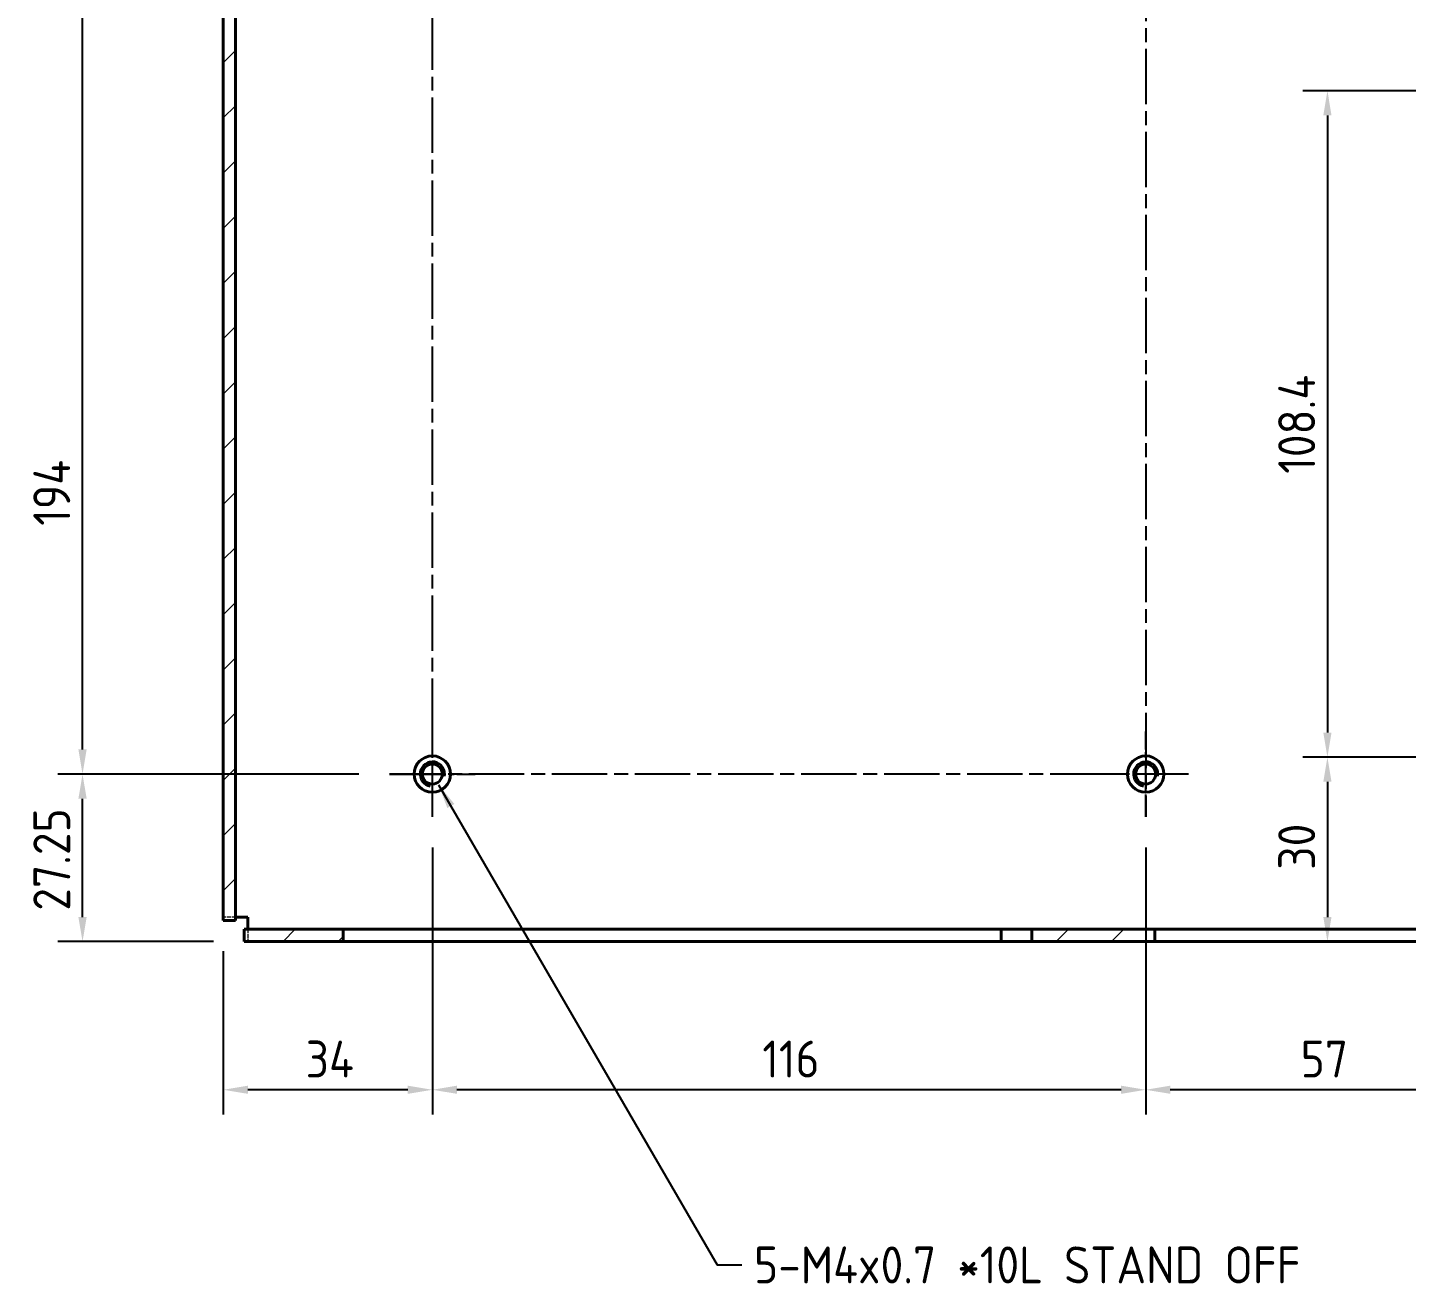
# Model space of a CAD drawing. Header units: millimetres. Extents: x 0 to 2378, y 0 to 1682.
# Drawn here: x 1392 to 1616.2, y 417.1 to 621.3 of the extents above; entities that cross this region are included whole.
import ezdxf

# ---------------------------------------------------------------- set-up
doc = ezdxf.new("R2010")
doc.units = ezdxf.units.MM
doc.header["$LTSCALE"] = 2
doc.linetypes.add('CHAIN', pattern=[0.3543, 0.2362, -0.0295, 0.0591, -0.0295])
doc.linetypes.add('DASHED', pattern=[0.2067, 0.1654, -0.0413])
for name, color, linetype, lineweight in [('가려진 것(ISO)', 2, 'DASHED', 18), ('가시적인 것(ISO)', 3, 'Continuous', 40), ('가시적인 좁은 것(ISO)', 3, 'Continuous', 35), ('기호(ISO)', 5, 'Continuous', 25), ('중심 표식(ISO)', 1, 'Continuous', 25), ('중심선(ISO)', 1, 'Continuous', 25), ('치수(ISO)', 2, 'Continuous', 25), ('해치(ISO)', 7, 'Continuous', 18)]:
    doc.layers.add(name, color=color, linetype=linetype, lineweight=lineweight)
doc.styles.add('치수 텍스트_PSTEK_POSCO', font='isocp.shx')
doc.dimstyles.new('치수_PSTEK_POSCO', dxfattribs={"dimscale": 2, "dimtxt": 3, "dimasz": 2, "dimexe": 2, "dimexo": 2.5, "dimgap": 1, "dimtad": 1, "dimrnd": 1e-08, "dimdsep": 46, "dimtxsty": '치수 텍스트_PSTEK_POSCO', "dimcen": 0.09, "dimdle": 10, "dimclrd": 7, "dimclre": 7, "dimclrt": 2, "dimadec": 1, "dimazin": 2, "dimtfac": 1, "dimtmove": 0, "dimatfit": 3, "dimfxl": 0, "dimtolj": 1, "dimlwd": -1, "dimlwe": -1, "dimarcsym": 0})
doc.dimstyles.new('치수_PSTEK_POSCO$7', dxfattribs={"dimscale": 2, "dimtxt": 3, "dimasz": 2, "dimexe": 2, "dimexo": 2.5, "dimgap": 1, "dimtad": 1, "dimrnd": 1e-08, "dimdsep": 46, "dimtxsty": '치수 텍스트_PSTEK_POSCO', "dimcen": 0.09, "dimdle": 10, "dimclrd": 7, "dimclre": 7, "dimclrt": 2, "dimadec": 1, "dimazin": 2, "dimtfac": 1, "dimtmove": 0, "dimatfit": 3, "dimfxl": 0, "dimtolj": 1, "dimlwd": -1, "dimlwe": -1, "dimarcsym": 0})

# ---------------------------------------------------------------- blocks, each defined once
blk = doc.blocks.new('*D66')
at = {"layer": 'Defpoints', "color": 0}
for p in [(1400.94, 693.9), (1450.88, 693.9), (1450.88, 499.9)]:
    blk.add_point(p, dxfattribs=at)
at = {"layer": '치수(ISO)', "color": 7}
for p, q in [((1445.88, 693.9), (1396.94, 693.9)), ((1400.94, 503.9), (1400.94, 689.9)), ((1445.88, 499.9), (1396.94, 499.9))]:
    blk.add_line(p, q, dxfattribs=at)
for points in [[(1400.27, 689.9), (1401.61, 689.9), (1400.94, 693.9)], [(1400.27, 503.9), (1401.61, 503.9), (1400.94, 499.9)]]:
    blk.add_solid(points, dxfattribs=at)
at = {"layer": '치수(ISO)', "color": 2, "insert": (1395.94, 540.29), "char_height": 6, "attachment_point": 4, "rotation": 90, "style": '치수 텍스트_PSTEK_POSCO'}
blk.add_mtext('\\A1;194', dxfattribs=at)
blk = doc.blocks.new('*D139')
at = {"layer": 'Defpoints', "color": 0}
for p in [(1623.38, 611.05), (1603.38, 502.65), (1623.38, 502.65)]:
    blk.add_point(p, dxfattribs=at)
at = {"layer": '치수(ISO)', "color": 7}
for p, q in [((1618.38, 611.05), (1599.38, 611.05)), ((1603.38, 607.05), (1603.38, 506.65)), ((1618.38, 502.65), (1599.38, 502.65))]:
    blk.add_line(p, q, dxfattribs=at)
for points in [[(1602.71, 607.05), (1604.04, 607.05), (1603.38, 611.05)], [(1602.71, 506.65), (1604.04, 506.65), (1603.38, 502.65)]]:
    blk.add_solid(points, dxfattribs=at)
at = {"layer": '치수(ISO)', "color": 2, "insert": (1598.38, 548.75), "char_height": 6, "attachment_point": 4, "rotation": 90, "style": '치수 텍스트_PSTEK_POSCO'}
blk.add_mtext('\\A1;108.4', dxfattribs=at)
blk = doc.blocks.new('*D140')
at = {"layer": 'Defpoints', "color": 0}
for p in [(1623.38, 502.65), (1550.33, 472.65), (1603.38, 472.65)]:
    blk.add_point(p, dxfattribs=at)
at = {"layer": '치수(ISO)', "color": 7}
for p, q in [((1618.38, 502.65), (1599.38, 502.65)), ((1603.38, 498.65), (1603.38, 476.65)), ((1555.33, 472.65), (1607.38, 472.65))]:
    blk.add_line(p, q, dxfattribs=at)
for points in [[(1602.71, 498.65), (1604.04, 498.65), (1603.38, 502.65)], [(1602.71, 476.65), (1604.04, 476.65), (1603.38, 472.65)]]:
    blk.add_solid(points, dxfattribs=at)
at = {"layer": '치수(ISO)', "color": 2, "insert": (1598.38, 484.35), "char_height": 6, "attachment_point": 4, "rotation": 90, "style": '치수 텍스트_PSTEK_POSCO'}
blk.add_mtext('\\A1;30', dxfattribs=at)
blk = doc.blocks.new('*D150')
at = {"layer": 'Defpoints', "color": 0}
for p in [(1630.83, 495.2), (1573.83, 492.95), (1573.83, 448.55)]:
    blk.add_point(p, dxfattribs=at)
at = {"layer": '치수(ISO)', "color": 7}
for p, q in [((1630.83, 490.2), (1630.83, 444.55)), ((1573.83, 487.95), (1573.83, 444.55)), ((1626.83, 448.55), (1577.83, 448.55))]:
    blk.add_line(p, q, dxfattribs=at)
for points in [[(1577.83, 449.22), (1577.83, 447.89), (1573.83, 448.55)], [(1626.83, 449.22), (1626.83, 447.89), (1630.83, 448.55)]]:
    blk.add_solid(points, dxfattribs=at)
at = {"layer": '치수(ISO)', "color": 2, "insert": (1599.03, 453.55), "char_height": 6, "attachment_point": 4, "style": '치수 텍스트_PSTEK_POSCO'}
blk.add_mtext('\\A1;57', dxfattribs=at)
blk = doc.blocks.new('*D151')
at = {"layer": 'Defpoints', "color": 0}
for p in [(1457.83, 492.95), (1573.83, 492.95), (1457.83, 448.55)]:
    blk.add_point(p, dxfattribs=at)
at = {"layer": '치수(ISO)', "color": 7}
for p, q in [((1457.83, 487.95), (1457.83, 444.55)), ((1573.83, 487.95), (1573.83, 444.55)), ((1569.83, 448.55), (1461.83, 448.55))]:
    blk.add_line(p, q, dxfattribs=at)
for points in [[(1461.83, 449.22), (1461.83, 447.89), (1457.83, 448.55)], [(1569.83, 449.22), (1569.83, 447.89), (1573.83, 448.55)]]:
    blk.add_solid(points, dxfattribs=at)
at = {"layer": '치수(ISO)', "color": 2, "insert": (1511.48, 453.55), "char_height": 6, "attachment_point": 4, "style": '치수 텍스트_PSTEK_POSCO'}
blk.add_mtext('\\A1;116', dxfattribs=at)
blk = doc.blocks.new('*D152')
at = {"layer": 'Defpoints', "color": 0}
for p in [(1457.83, 492.95), (1423.83, 476.07), (1423.83, 448.55)]:
    blk.add_point(p, dxfattribs=at)
at = {"layer": '치수(ISO)', "color": 7}
for p, q in [((1457.83, 487.95), (1457.83, 444.55)), ((1423.83, 471.07), (1423.83, 444.55)), ((1453.83, 448.55), (1427.83, 448.55))]:
    blk.add_line(p, q, dxfattribs=at)
for points in [[(1427.83, 449.22), (1427.83, 447.89), (1423.83, 448.55)], [(1453.83, 449.22), (1453.83, 447.89), (1457.83, 448.55)]]:
    blk.add_solid(points, dxfattribs=at)
at = {"layer": '치수(ISO)', "color": 2, "insert": (1437.23, 453.55), "char_height": 6, "attachment_point": 4, "style": '치수 텍스트_PSTEK_POSCO'}
blk.add_mtext('\\A1;34', dxfattribs=at)
blk = doc.blocks.new('*D153')
at = {"layer": 'Defpoints', "color": 0}
for p in [(1400.94, 499.9), (1450.88, 499.9), (1427.24, 472.65)]:
    blk.add_point(p, dxfattribs=at)
at = {"layer": '치수(ISO)', "color": 7}
for p, q in [((1445.88, 499.9), (1396.94, 499.9)), ((1400.94, 476.65), (1400.94, 495.9)), ((1422.24, 472.65), (1396.94, 472.65))]:
    blk.add_line(p, q, dxfattribs=at)
for points in [[(1400.27, 495.9), (1401.61, 495.9), (1400.94, 499.9)], [(1400.27, 476.65), (1401.61, 476.65), (1400.94, 472.65)]]:
    blk.add_solid(points, dxfattribs=at)
at = {"layer": '치수(ISO)', "color": 2, "insert": (1395.94, 477.68), "char_height": 6, "attachment_point": 4, "rotation": 90, "style": '치수 텍스트_PSTEK_POSCO'}
blk.add_mtext('\\A1;27.25', dxfattribs=at)

msp = doc.modelspace()

# ---------------------------------------------------------------- hatches: boundary and pattern name
at = {"layer": '해치(ISO)'}
h = msp.add_hatch(dxfattribs=at)
h.set_pattern_fill('ANSI31', color=256, scale=50.8, style=0)
h.set_pattern_definition([(45, (0, 0), (-4.490128, 4.490128), [])])
h.paths.add_polyline_path([(1443.326, 1140.152), (1443.326, 1142.152), (1427.241, 1142.152), (1427.241, 1140.152)])
h.paths.add_polyline_path([(1555.326, 1140.152), (1575.326, 1140.152), (1575.326, 1142.152), (1555.326, 1142.152)])
h.paths.add_polyline_path([(1675.326, 1140.152), (1695.326, 1140.152), (1695.326, 1142.152), (1675.326, 1142.152)])
h.paths.add_polyline_path([(1810.826, 1140.152), (1840.826, 1140.152), (1840.826, 1142.152), (1810.826, 1142.152)])
h.paths.add_polyline_path([(1575.326, 472.652), (1575.326, 474.652), (1555.326, 474.652), (1555.326, 472.652)])
h.paths.add_polyline_path([(1810.826, 474.652), (1810.826, 472.652), (1840.826, 472.652), (1840.826, 474.652)])
h.paths.add_polyline_path([(1695.326, 472.652), (1695.326, 474.652), (1675.326, 474.652), (1675.326, 472.652)])
h.paths.add_polyline_path([(1423.826, 1138.737), (1423.826, 476.066), (1425.826, 476.066), (1425.826, 1138.737)])
h.paths.add_polyline_path([(1427.241, 474.652), (1427.241, 472.652), (1443.326, 472.652), (1443.326, 474.652)])
h.paths.add_polyline_path([(1838.826, 476.652), (1840.826, 476.652), (1840.826, 1138.152), (1838.826, 1138.152)])

# ---------------------------------------------------------------- linework, layer by layer
at = {"layer": '가려진 것(ISO)', "ltscale": 1.904597}
for p, q in [((1425.826, 476.652), (1423.826, 476.652)), ((1427.826, 474.652), (1427.826, 472.652))]:
    msp.add_line(p, q, dxfattribs=at)
at = {"layer": '가시적인 것(ISO)'}
for p, q in [((1423.826, 1138.737), (1423.826, 476.066)), ((1425.826, 476.066), (1425.826, 1138.737)), ((1423.826, 476.066), (1425.826, 476.066)), ((1427.826, 476.652), (1425.826, 476.652)), ((1427.826, 476.652), (1427.826, 474.652)), ((1427.241, 474.652), (1427.241, 472.652)), ((1443.326, 474.652), (1427.241, 474.652)), ((1443.326, 472.652), (1443.326, 474.652)), ((1443.326, 474.652), (1550.326, 474.652)), ((1555.326, 474.652), (1550.326, 474.652)), ((1550.326, 474.652), (1550.326, 472.652)), ((1575.326, 474.652), (1555.326, 474.652)), ((1555.326, 474.652), (1555.326, 472.652)), ((1575.326, 472.652), (1575.326, 474.652)), ((1575.326, 474.652), (1675.326, 474.652)), ((1427.241, 472.652), (1443.326, 472.652)), ((1550.326, 472.652), (1443.326, 472.652)), ((1550.326, 472.652), (1555.326, 472.652)), ((1555.326, 472.652), (1575.326, 472.652)), ((1675.326, 472.652), (1575.326, 472.652))]:
    msp.add_line(p, q, dxfattribs=at)
for centre, radius in [((1457.826, 499.902), 2.95), ((1573.826, 499.902), 2.95), ((1457.826, 499.902), 1.621), ((1573.826, 499.902), 1.621)]:
    msp.add_circle(centre, radius, dxfattribs=at)
at = {"layer": '가시적인 좁은 것(ISO)'}
for centre in [(1457.826, 499.902), (1573.826, 499.902)]:
    msp.add_arc(centre, 2, 350, 260, dxfattribs=at)
at = {"layer": '중심 표식(ISO)', "linetype": 'CHAIN', "ltscale": 7.722792}
for p, q in [((1457.826, 492.952), (1457.826, 506.852)), ((1573.826, 492.952), (1573.826, 506.852)), ((1450.876, 499.902), (1464.776, 499.902)), ((1580.776, 499.902), (1566.876, 499.902))]:
    msp.add_line(p, q, dxfattribs=at)
at = {"layer": '중심선(ISO)', "linetype": 'CHAIN', "ltscale": 19.051651}
for p, q in [((1573.826, 806.852), (1573.826, 492.952)), ((1457.826, 492.952), (1457.826, 700.852)), ((1580.776, 499.902), (1450.876, 499.902))]:
    msp.add_line(p, q, dxfattribs=at)

# ---------------------------------------------------------------- texts
at = {"layer": '기호(ISO)', "color": 2, "insert": (1510.143, 420.058), "char_height": 6, "width": 105.07852, "attachment_point": 4, "line_spacing_factor": 0.525, "style": '치수 텍스트_PSTEK_POSCO'}
msp.add_mtext('{5-M4x0.7 *10L STAND OFF}', dxfattribs=at)

# ---------------------------------------------------------------- dimensions: what is measured, and where the dimension line sits
at = {"layer": '치수(ISO)', "color": 7}
for base, p1, p2, angle, picture, middle in [((1400.941, 693.902), (1450.876, 499.902), (1450.876, 693.902), 90, '*D66', (1400.941, 545.402)), ((1603.376, 502.652), (1623.376, 611.052), (1623.376, 502.652), 90, '*D139', (1603.376, 556.852)), ((1603.376, 472.652), (1623.376, 502.652), (1550.326, 472.652), 90, '*D140', (1603.376, 487.652)), ((1400.941, 499.902), (1427.241, 472.652), (1450.876, 499.902), 90, '*D153', (1400.941, 486.277)), ((1423.826, 448.553), (1457.826, 492.952), (1423.826, 476.066), 180, '*D152', (1440.826, 448.553))]:
    dim = msp.add_linear_dim(base=base, p1=p1, p2=p2, angle=angle, dimstyle='치수_PSTEK_POSCO', override={"dimdec": 2, "dimtp": 0, "dimtm": 0, "dimtdec": 2, "dimtofl": 0, "dimatfit": 1}, dxfattribs=at)
    dim.commit()
    dim.dimension.update_dxf_attribs({"geometry": picture, "text_midpoint": middle, "dimtype": 160})
for base, p1, p2, picture, middle in [((1573.826, 448.553), (1630.826, 495.202), (1573.826, 492.952), '*D150', (1602.326, 448.553)), ((1457.826, 448.553), (1573.826, 492.952), (1457.826, 492.952), '*D151', (1515.826, 448.553))]:
    dim = msp.add_linear_dim(base=base, p1=p1, p2=p2, dimstyle='치수_PSTEK_POSCO', override={"dimdec": 2, "dimtp": 0, "dimtm": 0, "dimtdec": 2, "dimtofl": 0, "dimatfit": 1}, dxfattribs=at)
    dim.commit()
    dim.dimension.update_dxf_attribs({"geometry": picture, "text_midpoint": middle, "dimtype": 160})

# ---------------------------------------------------------------- leaders
at = {"layer": '기호(ISO)', "color": 7, "annotation_type": 0, "has_hookline": 1, "hookline_direction": 0, "text_width": 91.8}
msp.add_leader([(1458.826, 498.17), (1504.143, 420.058), (1508.143, 420.058)], dimstyle='치수_PSTEK_POSCO$7', override={"dimtad": 0}, dxfattribs=at)

doc.saveas('drawing.dxf')
